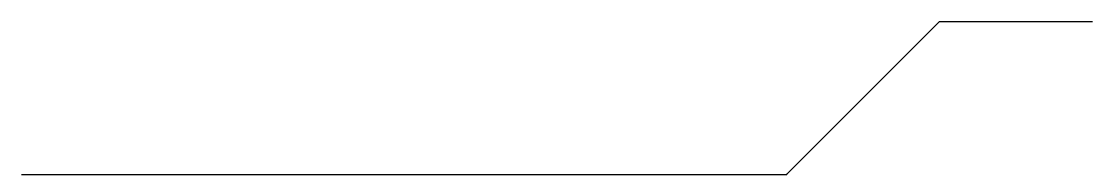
# Model space of a CAD drawing. Header units: inches. Extents: x 0 to 14, y 0 to 2.
import ezdxf

# ---------------------------------------------------------------- set-up
doc = ezdxf.new("R2010")
doc.units = ezdxf.units.IN

msp = doc.modelspace()

# ---------------------------------------------------------------- linework, layer by layer
msp.add_line((0, 0), (10, 0))
msp.add_lwpolyline([(10, 0), (12, 2), (14, 2)])
msp.add_point((10, 0))

doc.saveas('drawing.dxf')
